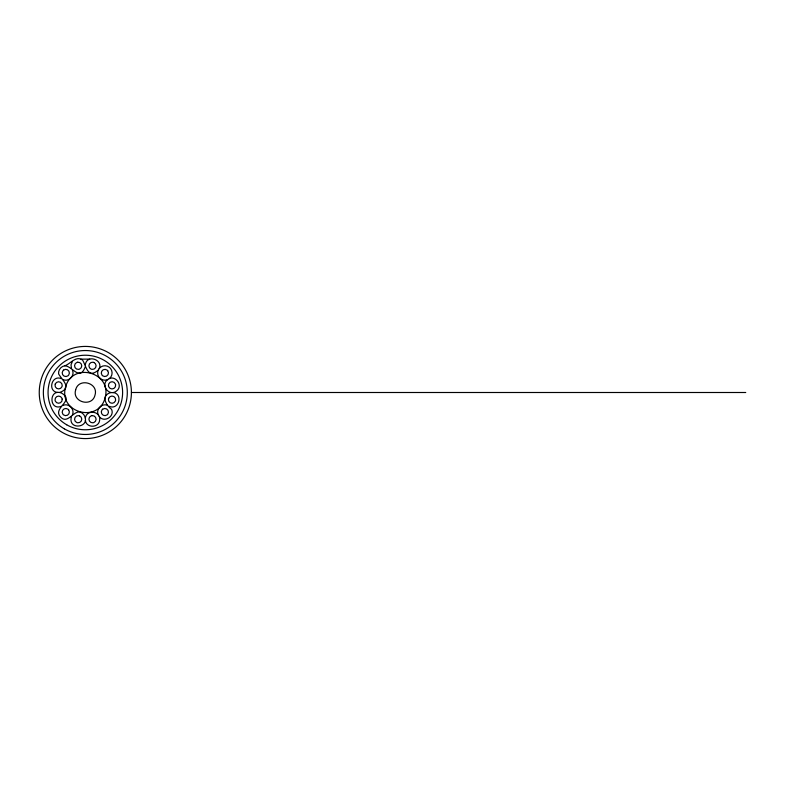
<?xml version="1.0" encoding="UTF-8"?>
<svg xmlns="http://www.w3.org/2000/svg" width="785" height="785" viewBox="0 0 785 785"><rect width="100%" height="100%" fill="white"/><g stroke="black" fill="none" stroke-linecap="round" stroke-linejoin="round"><path stroke-width="1.18" d="M71.504 416.442C67.059 431.034 91.973 427.746 83.897 414.814C75.291 404.334 68.658 426.922 60.053 416.442C52.88 407.356 75.458 400.88 61.387 392.991C48.827 388.222 48.827 411.095 61.387 406.326M85.329 364.848C86.88 353.024 105.484 360.727 98.213 370.186C87.626 379.175 86.35 366.261 82.572 360.07C76.066 355.252 70.434 363.897 64.841 365.79C61.004 366.271 58.1 370.069 58.62 373.896C62.093 380.264 72.642 387.829 59.572 392.5M72.446 414.814C75.036 409.211 68.629 402.793 63.016 405.384M85.329 366.732C79.57 381.814 72.563 366.055 64.841 365.79M85.329 418.268C86.193 409.024 101.206 411.006 99.646 420.152C98.939 428.247 86.026 428.247 85.329 420.152M72.446 361.394L71.023 364.848L71.504 368.558M107.643 379.616C100.078 384.984 109.292 396.994 116.435 391.067C124.001 385.7 114.787 373.699 107.643 379.616A7.222 7.222 0 0 1 100.49 378.674L99.155 377.34A7.222 7.222 0 0 1 98.213 370.186M111.097 392.5C100.558 395.09 105.681 405.08 111.549 409.289C114.993 416.658 103.816 423.115 99.155 416.442M80.933 359.128L89.725 359.128M131.409 392.5A46.079 46.079 0 0 0 62.29 352.593A46.079 46.079 0 0 0 62.29 432.407A46.079 46.079 0 0 0 131.409 392.5L745.75 392.5M61.387 378.674C51.741 374.416 47.198 391.372 57.678 392.5M112.981 392.5C123.461 393.628 118.918 410.584 109.272 406.326M63.016 379.616C68.629 382.207 75.036 375.789 72.446 370.186M107.643 405.384C102.04 402.793 95.633 409.211 98.213 414.814M109.272 378.674A7.222 7.222 0 0 0 110.606 368.558L109.272 367.223A7.222 7.222 0 0 0 99.155 368.558M65.538 387.191C58.384 412.822 98.498 423.576 105.121 397.809C112.275 372.178 72.161 361.424 65.538 387.191M75.654 389.909C71.847 402.214 92.149 407.66 95.014 395.09C98.812 382.786 78.51 377.34 75.654 389.909M55.293 383.963L55.048 384.876A3.611 3.611 0 0 0 61.956 386.72L62.201 385.818A3.611 3.611 0 0 0 55.293 383.963M108.703 398.28L108.458 399.182A3.611 3.611 0 0 0 115.375 401.037L115.621 400.124A3.611 3.611 0 0 0 108.703 398.28M63.585 370.088L62.918 370.755A3.611 3.611 0 0 0 67.981 375.809L68.648 375.142A3.611 3.611 0 0 0 63.585 370.088M102.688 409.191L102.021 409.858A3.611 3.611 0 0 0 107.084 414.912L107.741 414.245A3.611 3.611 0 0 0 102.688 409.191M77.705 362.219L76.793 362.454A3.611 3.611 0 0 0 78.647 369.372L79.56 369.127A3.611 3.611 0 0 0 77.705 362.219M92.012 415.628L91.109 415.873A3.611 3.611 0 0 0 92.954 422.781L93.866 422.546A3.611 3.611 0 0 0 92.012 415.628M93.866 362.454L92.954 362.219A3.611 3.611 0 0 0 91.109 369.127L92.012 369.372A3.611 3.611 0 0 0 93.866 362.454M79.56 415.873L78.647 415.628A3.611 3.611 0 0 0 76.793 422.546L77.705 422.781A3.611 3.611 0 0 0 79.56 415.873M107.741 370.755L107.084 370.088A3.611 3.611 0 0 0 102.021 375.142L102.688 375.809A3.611 3.611 0 0 0 107.741 370.755M68.648 409.858L67.981 409.191A3.611 3.611 0 0 0 62.918 414.245L63.585 414.912A3.611 3.611 0 0 0 68.648 409.858M115.621 384.876L115.375 383.963A3.611 3.611 0 0 0 108.458 385.818L108.703 386.72A3.611 3.611 0 0 0 115.621 384.876M62.201 399.182L61.956 398.28A3.611 3.611 0 0 0 55.048 400.124L55.293 401.037A3.611 3.611 0 0 0 62.201 399.182M64.35 428.846A41.968 41.968 0 0 0 127.298 392.5A41.968 41.968 0 0 0 64.35 356.154A41.968 41.968 0 0 0 64.35 428.846M66.696 424.783A37.278 37.278 0 0 0 122.607 392.5A37.278 37.278 0 0 0 66.696 360.217A37.278 37.278 0 0 0 66.696 424.783"/></g></svg>
